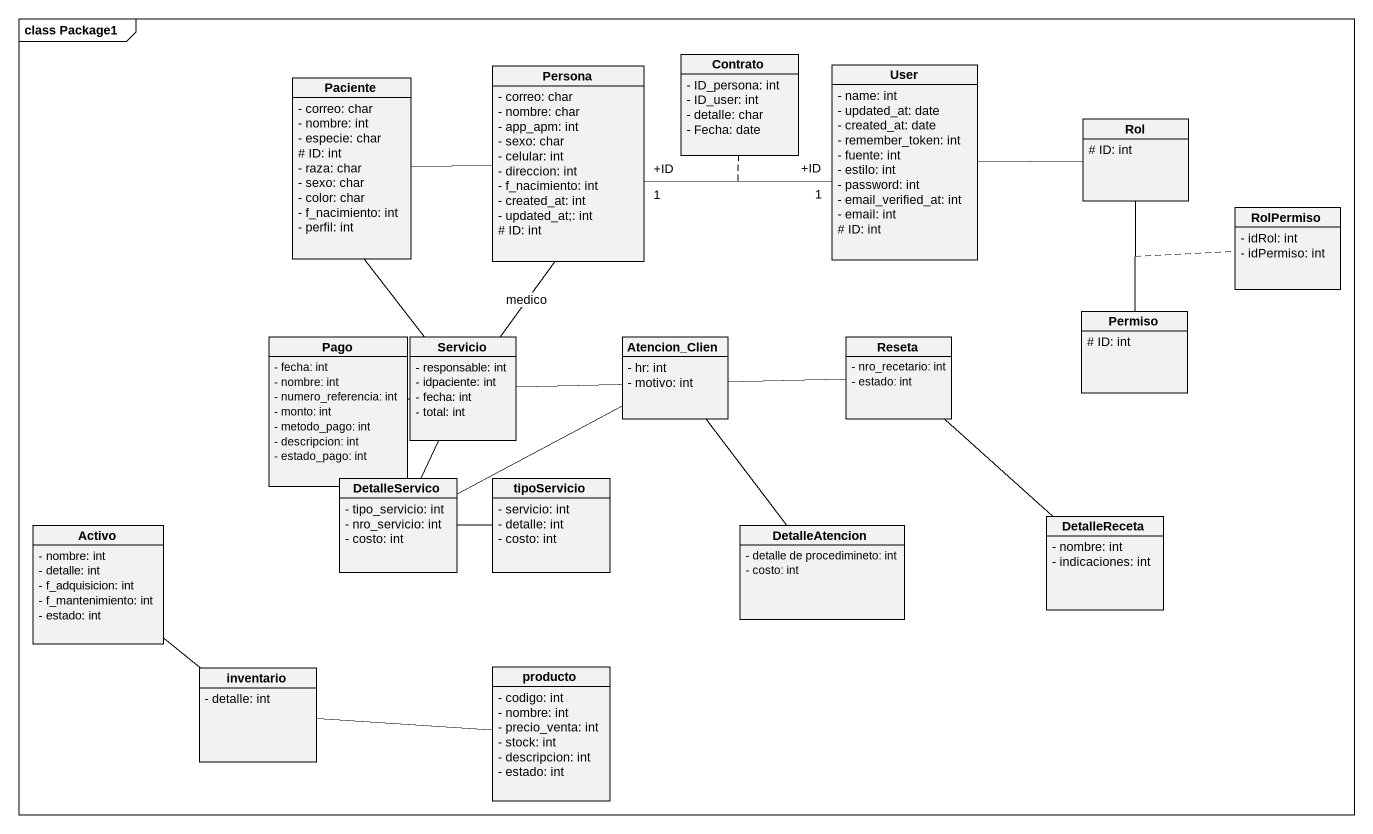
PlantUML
@startuml
mainframe class Package1
hide circle
hide empty members
skinparam classAttributeIconSize 0
class Paciente {
  - correo: char
  - nombre: int
  - especie: char
  # ID: int
  - raza: char
  - sexo: char
  - color: char
  - f_nacimiento: int
  - perfil: int
}
class Persona {
  - correo: char
  - nombre: char
  - app_apm: int
  - sexo: char
  - celular: int
  - direccion: int
  - f_nacimiento: int
  - created_at: int
  - updated_at;: int
  # ID: int
}
class Contrato {
  - ID_persona: int
  - ID_user: int
  - detalle: char
  - Fecha: date
}
class User {
  - name: int
  - updated_at: date
  - created_at: date
  - remember_token: int
  - fuente: int
  - estilo: int
  - password: int
  - email_verified_at: int
  - email: int
  # ID: int
}
class Rol {
  # ID: int
}
class RolPermiso {
  - idRol: int
  - idPermiso: int
}
class Pago {
  - fecha: int
  - nombre: int
  - numero_referencia: int
  - monto: int
  - metodo_pago: int
  - descripcion: int
  - estado_pago: int
}
class Servicio {
  - responsable: int
  - idpaciente: int
  - fecha: int
  - total: int
}
class Atencion_Clien {
  - hr: int
  - motivo: int
}
class Reseta {
  - nro_recetario: int
  - estado: int
}
class Permiso {
  # ID: int
}
class DetalleServico {
  - tipo_servicio: int
  - nro_servicio: int
  - costo: int
}
class tipoServicio {
  - servicio: int
  - detalle: int
  - costo: int
}
class DetalleReceta {
  - nombre: int
  - indicaciones: int
}
class Activo {
  - nombre: int
  - detalle: int
  - f_adquisicion: int
  - f_mantenimiento: int
  - estado: int
}
class DetalleAtencion {
  - detalle de procedimineto: int
  - costo: int
}
class inventario {
  - detalle: int
}
class producto {
  - codigo: int
  - nombre: int
  - precio_venta: int
  - stock: int
  - descripcion: int
  - estado: int
}
Paciente -- Servicio
Persona -left- Paciente
Persona "+ID\n1" -right- "+ID\n1" User
(Persona, User) .. Contrato
Persona -- Servicio : medico
User -right- Rol
Rol -- Permiso
(Rol, Permiso) .. RolPermiso
Pago -right- Servicio
Servicio -- DetalleServico
Atencion_Clien -left- DetalleServico
Reseta -left- Servicio
Reseta -- DetalleReceta
tipoServicio -left- DetalleServico
DetalleAtencion -up- Atencion_Clien
inventario -up- Activo
producto -left- inventario
@enduml
